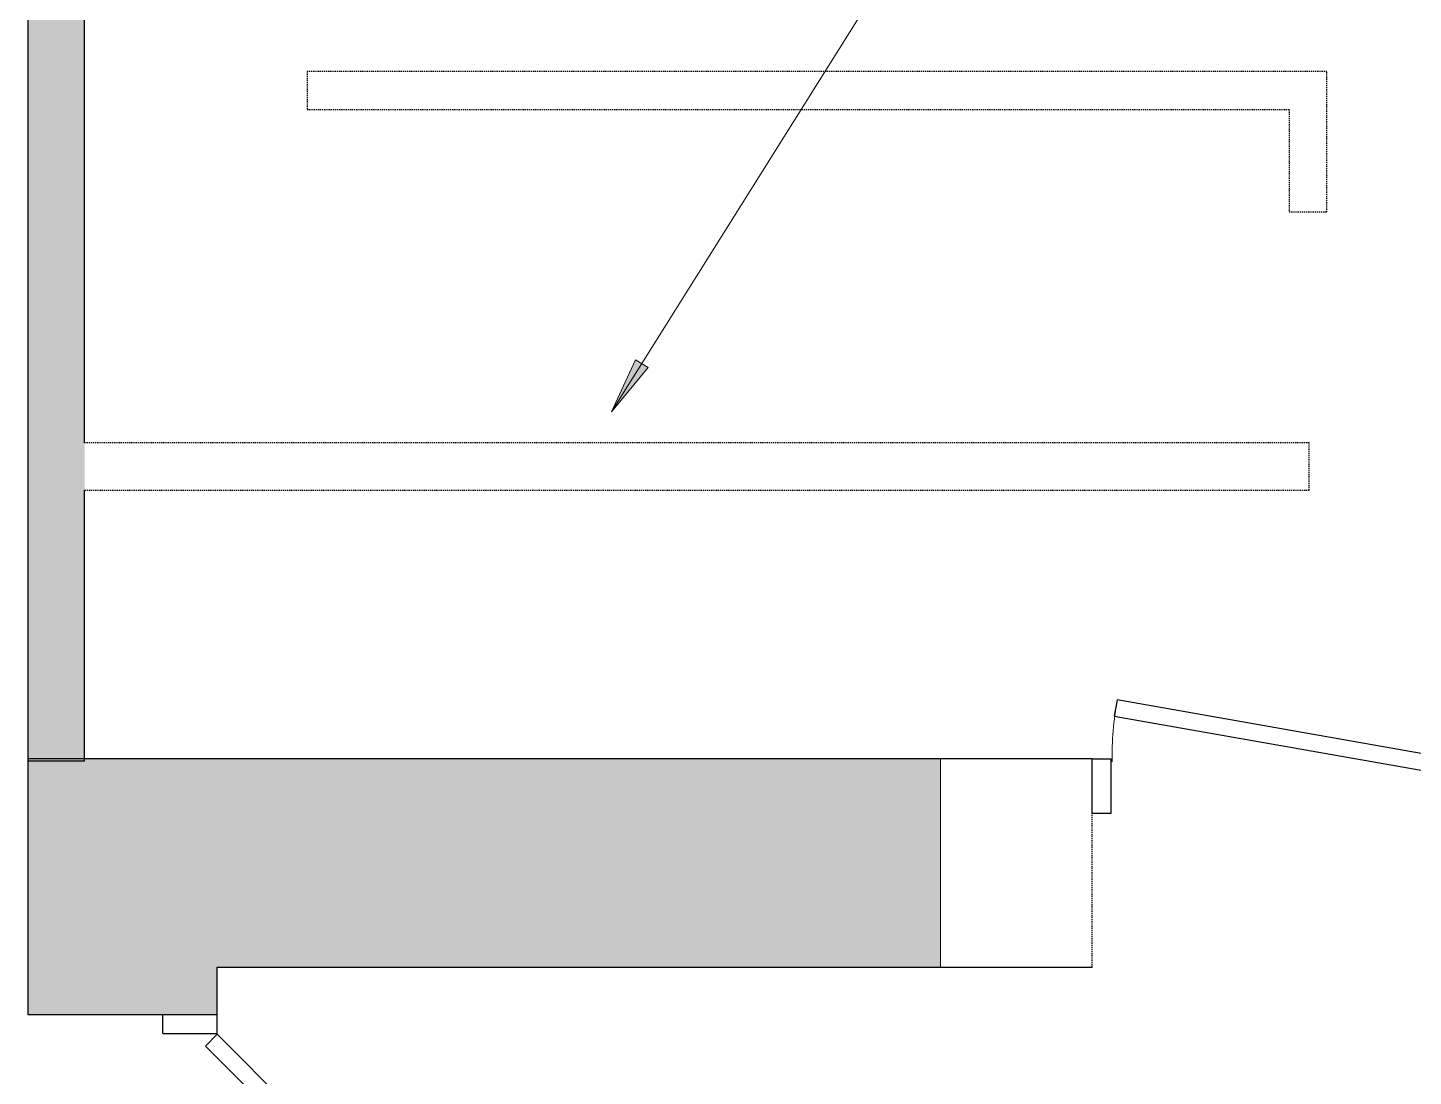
# Model space of a CAD drawing. Header units: inches. Extents: x -1176 to 1507, y -2527 to 978.
# Drawn here: x -590.1 to -443.8, y 72.9 to 183.7 of the extents above; entities that cross this region are included whole.
import ezdxf

# ---------------------------------------------------------------- set-up
doc = ezdxf.new("R2010")
doc.units = ezdxf.units.IN
doc.header["$MEASUREMENT"] = 0
doc.linetypes.add('Demolished', pattern=[0.1875, 0.125, -0.0625])
for name, color, linetype, lineweight in [('A-ANNO-KEYN', 231, 'Continuous', 9), ('A-DOOR', 31, 'Continuous', 18), ('A-DOOR-FRAM', 31, 'Continuous', 30), ('A-WALL', 113, 'Continuous', 18), ('A-WALL-PATT', 111, 'Continuous', 18), ('I-WALL', 2, 'Continuous', 18)]:
    doc.layers.add(name, color=color, linetype=linetype, lineweight=lineweight)

# ---------------------------------------------------------------- blocks, each defined once
blk = doc.blocks.new('Single Flush - D2 3_ X 8_-8252876-3rd Floor Demo')
at = {"layer": 'A-DOOR', "color": 8, "lineweight": 30}
for p, q in [((-17.36, 17.22), (-17.67, 15.5)), ((17.91, 11), (-17.36, 17.22)), ((-17.67, 15.5), (17.6, 9.28)), ((17.6, 9.28), (17.91, 11))]:
    blk.add_line(p, q, dxfattribs=at)
at = {"layer": 'A-DOOR', "lineweight": 9}
blk.add_arc((17.91, 11), 35.81, 170, 180.5, dxfattribs=at)
at = {"layer": 'A-DOOR-FRAM', "color": 8}
for p, q in [((-20, 5.25), (-20, 11)), ((-20, 11), (-18, 11)), ((-18, 5.25), (-18, 11)), ((18, 5.25), (18, 11)), ((18, 11), (20, 11)), ((20, 5.25), (20, 11)), ((-20, 5.25), (-18, 5.25)), ((18, 5.25), (20, 5.25))]:
    blk.add_line(p, q, dxfattribs=at)
blk = doc.blocks.new('Single Flush - D9 2_6_ X 8_-8259399-3rd Floor Demo')
at = {"layer": 'A-DOOR', "color": 8, "lineweight": 30}
for p, q in [((-7.41, -29.84), (13.67, -8.76)), ((13.67, -8.76), (14.91, -10)), ((14.91, -10), (-6.17, -31.08)), ((-6.17, -31.08), (-7.41, -29.84))]:
    blk.add_line(p, q, dxfattribs=at)
at = {"layer": 'A-DOOR', "lineweight": 9}
blk.add_arc((14.91, -10), 29.81, 179.5, 225, dxfattribs=at)
at = {"layer": 'A-DOOR-FRAM', "color": 8}
for p, q in [((-17, -4.25), (-17, -10)), ((-17, -4.25), (-15, -4.25)), ((-15, -4.25), (-15, -10)), ((15, -4.25), (15, -10)), ((15, -4.25), (17, -4.25)), ((17, -4.25), (17, -10)), ((-17, -10), (-15, -10)), ((15, -10), (17, -10))]:
    blk.add_line(p, q, dxfattribs=at)

msp = doc.modelspace()

# ---------------------------------------------------------------- hatches: boundary and pattern name
at = {"layer": 'A-ANNO-KEYN'}
msp.add_hatch(color=256, dxfattribs=at).paths.add_polyline_path([(-528.44, 143.11), (-524.58, 147.78), (-525.92, 148.61)], flags=0)
at = {"layer": 'A-WALL-PATT', "lineweight": 9}
msp.add_hatch(color=7, dxfattribs=at).paths.add_polyline_path([(-590.07, 106.25), (-584.07, 106.25), (-584.07, 190.25), (-590.07, 190.25), (-590.07, 186.94)], flags=0)
h = msp.add_hatch(color=7, dxfattribs=at)
h.paths.add_polyline_path([(-578.51, 16.25), (-570.07, 16.25), (-570.07, 45.47), (-590.07, 45.47), (-590.07, 16.25)], flags=0)
h.paths.add_polyline_path([(-590.07, 79.47), (-570.07, 79.47), (-570.07, 106.47), (-590.07, 106.47)], flags=0)
h = msp.add_hatch(color=7, dxfattribs=at)
h.paths.add_polyline_path([(1.72, 84.47), (1.72, 106.47), (-51.02, 106.47), (-51.02, 84.47), (-23.49, 84.47)], flags=0)
h.paths.add_polyline_path([(-135.02, 84.47), (-135.02, 106.47), (-243.02, 106.47), (-243.02, 84.47), (-208.5, 84.47)], flags=0)
h.paths.add_polyline_path([(-327.02, 84.47), (-327.02, 106.47), (-421.72, 106.47), (-421.72, 84.47), (-393.51, 84.47)], flags=0)
h.paths.add_polyline_path([(-493.72, 84.47), (-493.72, 106.47), (-570.07, 106.47), (-570.07, 84.47)], flags=0)

# ---------------------------------------------------------------- linework, layer by layer
at = {"layer": 'A-ANNO-KEYN'}
for p, q in [((-528.44, 143.11), (-477.89, 223.8)), ((-525.92, 148.61), (-528.44, 143.11)), ((-528.44, 143.11), (-524.58, 147.78)), ((-524.58, 147.78), (-525.92, 148.61))]:
    msp.add_line(p, q, dxfattribs=at)
at = {"layer": 'A-WALL', "color": 8, "lineweight": 30}
for p, q in [((-590.07, 242.47), (-590.07, 79.47)), ((-584.07, 139.82), (-584.07, 190.25)), ((-584.07, 106.25), (-584.07, 134.82)), ((-477.72, 106.47), (-590.07, 106.47)), ((-590.07, 106.25), (-584.07, 106.25)), ((-570.07, 84.47), (-477.72, 84.47)), ((-570.07, 79.47), (-570.07, 84.47)), ((-590.07, 79.47), (-570.07, 79.47))]:
    msp.add_line(p, q, dxfattribs=at)
at = {"layer": 'A-WALL', "color": 250, "linetype": 'Demolished', "lineweight": 30}
for p, q in [((-452.93, 179.04), (-560.57, 179.04)), ((-560.57, 179.04), (-560.57, 175.04)), ((-452.93, 164.21), (-452.93, 179.04)), ((-560.57, 175.04), (-456.93, 175.04)), ((-456.93, 175.04), (-456.93, 164.21)), ((-456.93, 164.21), (-452.93, 164.21)), ((-477.72, 84.47), (-477.72, 106.47))]:
    msp.add_line(p, q, dxfattribs=at)
at = {"layer": 'A-WALL', "lineweight": 9}
msp.add_line((-493.72, 84.47), (-493.72, 106.47), dxfattribs=at)
at = {"layer": 'A-WALL', "color": 7, "linetype": 'Demolished', "lineweight": 9}
msp.add_line((-493.72, 106.47), (-493.72, 84.47), dxfattribs=at)
at = {"layer": 'I-WALL', "color": 250, "linetype": 'Demolished', "lineweight": 30}
for p, q in [((-454.81, 139.82), (-584.07, 139.82)), ((-454.81, 134.82), (-454.81, 139.82)), ((-584.07, 134.82), (-454.81, 134.82))]:
    msp.add_line(p, q, dxfattribs=at)

# ---------------------------------------------------------------- block references
at = {"layer": 'A-DOOR'}
msp.add_blockref('Single Flush - D2 3_ X 8_-8252876-3rd Floor Demo', (-457.72, 95.47), dxfattribs=at)
at = {"layer": 'A-DOOR', "rotation": 89.99999999999993}
msp.add_blockref('Single Flush - D9 2_6_ X 8_-8259399-3rd Floor Demo', (-580.07, 62.47), dxfattribs=at)

doc.saveas('drawing.dxf')
